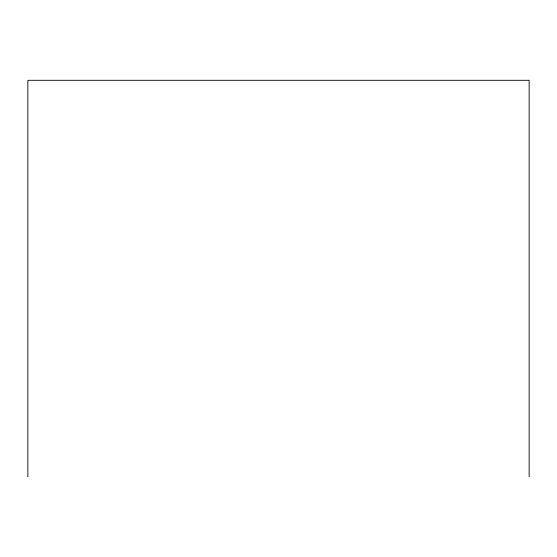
<?xml version="1.0" encoding="UTF-8"?>
<svg xmlns="http://www.w3.org/2000/svg" width="557" height="557" viewBox="0 0 557 557"><rect width="100%" height="100%" fill="white"/><g stroke="black" fill="none" stroke-linecap="round" stroke-linejoin="round"><path stroke-width="0.84" d="M529.15 476.695L529.15 80.305L27.85 80.305L27.85 476.695"/></g></svg>
